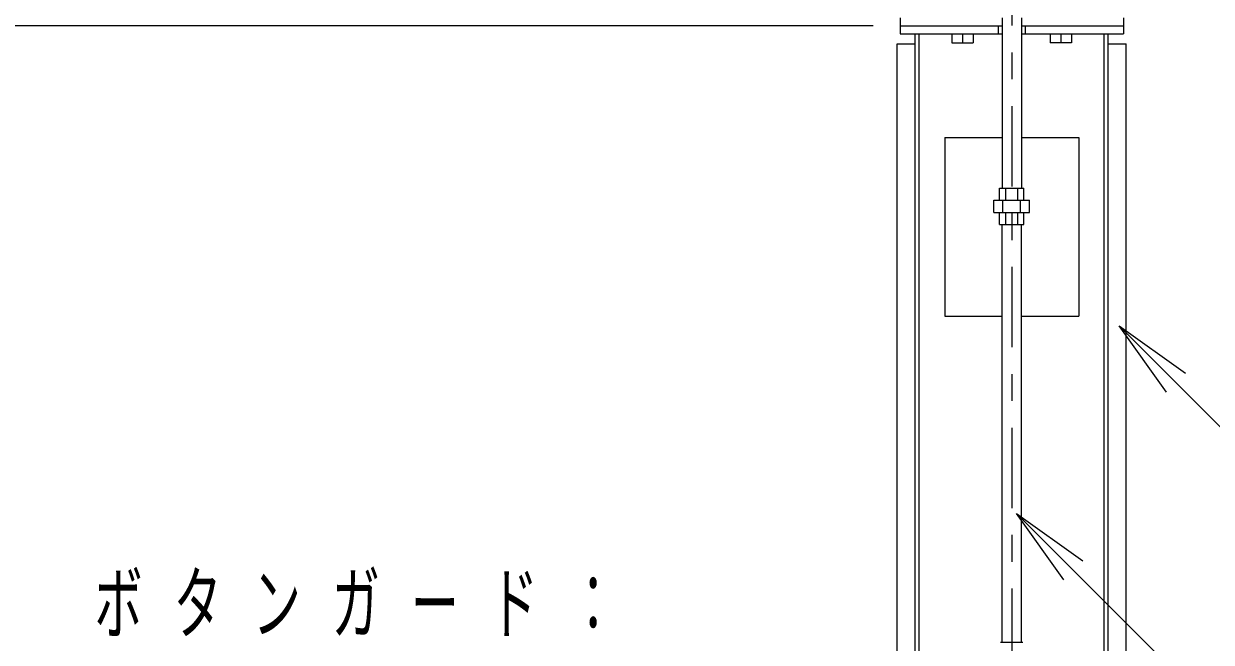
# Model space of a CAD drawing. Units: millimetres on the paper. Extents: x -385 to 0, y -47 to 267.
# Drawn here: x -164.4 to -120.09, y 196.13 to 219.2 of the extents above; entities that cross this region are included whole.
import ezdxf

# ---------------------------------------------------------------- set-up
doc = ezdxf.new("R2010")
doc.units = ezdxf.units.MM
doc.linetypes.add('USER2', pattern=[6, 3, -1, 1, -1])
doc.layers.add('1_30', color=7, linetype='Continuous', lineweight=25)
doc.styles.add('ＭＳ ゴシック', font='')
doc.styles.get('ＭＳ ゴシック').set_extended_font_data('MS Gothic')

msp = doc.modelspace()

# ---------------------------------------------------------------- linework, layer by layer
at = {"layer": '1_30', "linetype": 'USER2', "lineweight": 13}
msp.add_line((-127.537, 240.134), (-127.537, 111.069), dxfattribs=at)
at = {"layer": '1_30', "color": 4, "lineweight": 13}
for p, q in [((-131.704, 219.424), (-131.704, 218.824)), ((-127.899, 219.424), (-127.899, 213.066)), ((-127.176, 219.424), (-127.176, 213.066)), ((-123.371, 219.424), (-123.371, 218.824)), ((-131.704, 219.124), (-127.899, 219.124)), ((-127.176, 219.124), (-123.371, 219.124)), ((-131.704, 218.824), (-127.899, 218.824)), ((-130.992, 182.424), (-130.992, 218.824)), ((-127.176, 218.824), (-123.371, 218.824)), ((-124.082, 126.091), (-124.082, 218.824)), ((-127.899, 196.134), (-127.899, 211.716)), ((-127.176, 196.134), (-127.176, 211.716))]:
    msp.add_line(p, q, dxfattribs=at)
at = {"layer": '1_30', "lineweight": 13}
for p, q in [((-132.704, 219.124), (-173.537, 219.124)), ((-121.759, 205.458), (-123.527, 207.933)), ((-123.527, 207.933), (-121.052, 206.165)), ((-123.527, 207.933), (-121.405, 205.812)), ((-125.586, 198.458), (-127.354, 200.933)), ((-127.354, 200.933), (-124.879, 199.165)), ((-127.354, 200.933), (-125.232, 198.812)), ((-127.954, 196.134), (-127.121, 196.134))]:
    msp.add_line(p, q, dxfattribs=at)
at = {"layer": '1_30', "color": 4}
for p, q in [((-128.037, 219.124), (-128.037, 218.824)), ((-127.037, 219.124), (-127.037, 218.824)), ((-131.142, 182.958), (-131.142, 218.824)), ((-123.932, 126.091), (-123.932, 218.824))]:
    msp.add_line(p, q, dxfattribs=at)
at = {"layer": '1_30'}
for p, q in [((-131.809, 218.458), (-131.142, 218.458)), ((-131.809, 145.791), (-131.809, 218.458)), ((-129.771, 218.824), (-129.771, 218.491)), ((-129.771, 218.491), (-128.971, 218.491)), ((-129.371, 218.824), (-129.371, 218.491)), ((-128.971, 218.824), (-128.971, 218.491)), ((-126.104, 218.824), (-126.104, 218.491)), ((-125.304, 218.491), (-126.104, 218.491)), ((-125.704, 218.824), (-125.704, 218.491)), ((-125.304, 218.824), (-125.304, 218.491)), ((-123.932, 218.458), (-123.266, 218.458)), ((-123.266, 145.791), (-123.266, 218.458)), ((-130.037, 214.958), (-127.899, 214.958)), ((-130.037, 214.958), (-130.037, 208.291)), ((-127.176, 214.958), (-125.037, 214.958)), ((-125.037, 214.958), (-125.037, 208.291)), ((-127.987, 212.616), (-127.987, 213.066)), ((-127.987, 213.066), (-127.087, 213.066)), ((-127.762, 212.616), (-127.762, 213.066)), ((-127.312, 212.616), (-127.312, 213.066)), ((-127.087, 212.616), (-127.087, 213.066)), ((-128.204, 212.616), (-126.871, 212.616)), ((-128.204, 212.166), (-128.204, 212.616)), ((-127.871, 212.166), (-127.871, 212.616)), ((-127.204, 212.166), (-127.204, 212.616)), ((-126.871, 212.166), (-126.871, 212.616)), ((-128.204, 212.166), (-126.871, 212.166)), ((-127.987, 211.716), (-127.987, 212.166)), ((-127.762, 211.716), (-127.762, 212.166)), ((-127.312, 211.716), (-127.312, 212.166)), ((-127.087, 211.716), (-127.087, 212.166)), ((-127.987, 211.716), (-127.087, 211.716)), ((-130.037, 208.291), (-127.899, 208.291)), ((-127.176, 208.291), (-125.037, 208.291))]:
    msp.add_line(p, q, dxfattribs=at)
at = {"layer": '1_30', "lineweight": 13}
for points in [[(-123.527, 207.933), (-118.737, 203.144), (-82.732, 203.144)], [(-127.354, 200.933), (-118.654, 192.234), (-88.648, 192.234)]]:
    msp.add_lwpolyline(points, dxfattribs=at)

# ---------------------------------------------------------------- texts
at = {"layer": '1_30', "insert": (-161.763, 197.526), "char_height": 2.199, "attachment_point": 4, "style": 'ＭＳ ゴシック'}
msp.add_mtext('\\T1.64;\\W0.6;ボタンガード：', dxfattribs=at)

doc.saveas('drawing.dxf')
